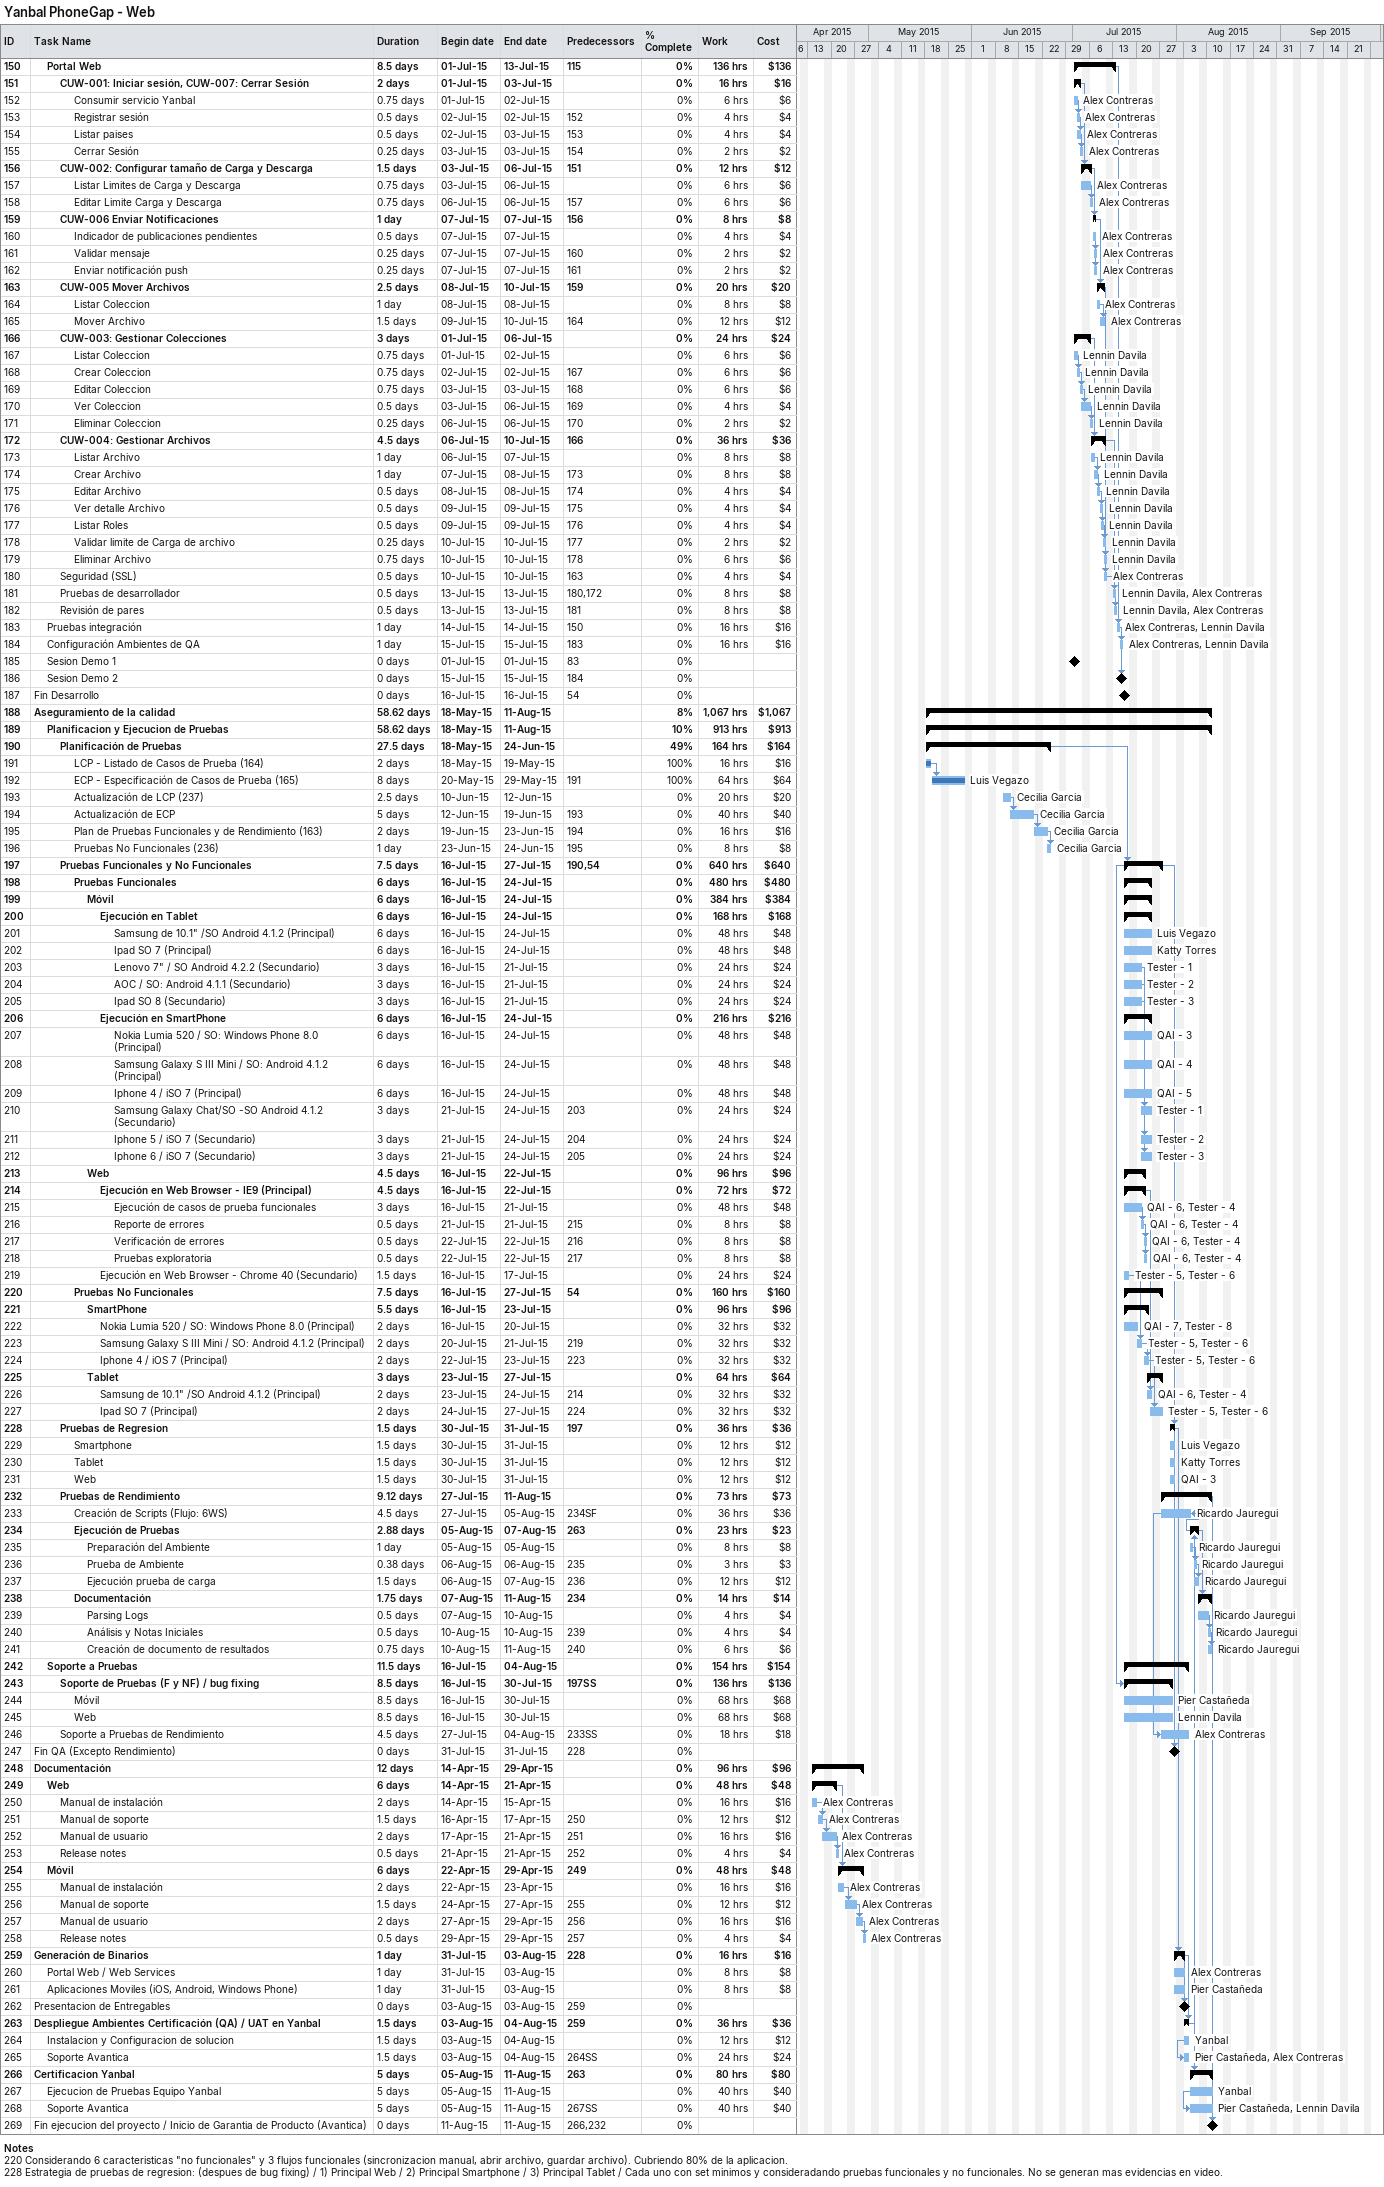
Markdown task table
Yanbal PhoneGap - Web

| ID | Level | Task | Duration | Start | Finish | Predecessors | Resources | % complete | Work (h) | Cost ($) |
|---|---|---|---|---|---|---|---|---|---|---|
| 150 | 2 | **Portal Web** | 8.5d | 2015-07-01 | 2015-07-13 | 115 |  | 0 | 136 | 136 |
| 151 | 3 | **CUW-001: Iniciar sesión, CUW-007: Cerrar Sesión** | 2d | 2015-07-01 | 2015-07-03 |  |  | 0 | 16 | 16 |
| 152 | 4 | Consumir servicio Yanbal | 0.75d | 2015-07-01 | 2015-07-02 |  | Alex Contreras | 0 | 6 | 6 |
| 153 | 4 | Registrar sesión | 0.5d | 2015-07-02 | 2015-07-02 | 152 | Alex Contreras | 0 | 4 | 4 |
| 154 | 4 | Listar paises | 0.5d | 2015-07-02 | 2015-07-03 | 153 | Alex Contreras | 0 | 4 | 4 |
| 155 | 4 | Cerrar Sesión | 0.25d | 2015-07-03 | 2015-07-03 | 154 | Alex Contreras | 0 | 2 | 2 |
| 156 | 3 | **CUW-002: Configurar tamaño de Carga y Descarga** | 1.5d | 2015-07-03 | 2015-07-06 | 151 |  | 0 | 12 | 12 |
| 157 | 4 | Listar Limites de Carga y Descarga | 0.75d | 2015-07-03 | 2015-07-06 |  | Alex Contreras | 0 | 6 | 6 |
| 158 | 4 | Editar Limite Carga y Descarga | 0.75d | 2015-07-06 | 2015-07-06 | 157 | Alex Contreras | 0 | 6 | 6 |
| 159 | 3 | **CUW-006 Enviar Notificaciones** | 1d | 2015-07-07 | 2015-07-07 | 156 |  | 0 | 8 | 8 |
| 160 | 4 | Indicador de publicaciones pendientes | 0.5d | 2015-07-07 | 2015-07-07 |  | Alex Contreras | 0 | 4 | 4 |
| 161 | 4 | Validar mensaje | 0.25d | 2015-07-07 | 2015-07-07 | 160 | Alex Contreras | 0 | 2 | 2 |
| 162 | 4 | Enviar notificación push | 0.25d | 2015-07-07 | 2015-07-07 | 161 | Alex Contreras | 0 | 2 | 2 |
| 163 | 3 | **CUW-005 Mover Archivos** | 2.5d | 2015-07-08 | 2015-07-10 | 159 |  | 0 | 20 | 20 |
| 164 | 4 | Listar Coleccion | 1d | 2015-07-08 | 2015-07-08 |  | Alex Contreras | 0 | 8 | 8 |
| 165 | 4 | Mover Archivo | 1.5d | 2015-07-09 | 2015-07-10 | 164 | Alex Contreras | 0 | 12 | 12 |
| 166 | 3 | **CUW-003: Gestionar Colecciones** | 3d | 2015-07-01 | 2015-07-06 |  |  | 0 | 24 | 24 |
| 167 | 4 | Listar Coleccion | 0.75d | 2015-07-01 | 2015-07-02 |  | Lennin Davila | 0 | 6 | 6 |
| 168 | 4 | Crear Coleccion | 0.75d | 2015-07-02 | 2015-07-02 | 167 | Lennin Davila | 0 | 6 | 6 |
| 169 | 4 | Editar Coleccion | 0.75d | 2015-07-03 | 2015-07-03 | 168 | Lennin Davila | 0 | 6 | 6 |
| 170 | 4 | Ver Coleccion | 0.5d | 2015-07-03 | 2015-07-06 | 169 | Lennin Davila | 0 | 4 | 4 |
| 171 | 4 | Eliminar Coleccion | 0.25d | 2015-07-06 | 2015-07-06 | 170 | Lennin Davila | 0 | 2 | 2 |
| 172 | 3 | **CUW-004: Gestionar Archivos** | 4.5d | 2015-07-06 | 2015-07-10 | 166 |  | 0 | 36 | 36 |
| 173 | 4 | Listar Archivo | 1d | 2015-07-06 | 2015-07-07 |  | Lennin Davila | 0 | 8 | 8 |
| 174 | 4 | Crear Archivo | 1d | 2015-07-07 | 2015-07-08 | 173 | Lennin Davila | 0 | 8 | 8 |
| 175 | 4 | Editar Archivo | 0.5d | 2015-07-08 | 2015-07-08 | 174 | Lennin Davila | 0 | 4 | 4 |
| 176 | 4 | Ver detalle Archivo | 0.5d | 2015-07-09 | 2015-07-09 | 175 | Lennin Davila | 0 | 4 | 4 |
| 177 | 4 | Listar Roles | 0.5d | 2015-07-09 | 2015-07-09 | 176 | Lennin Davila | 0 | 4 | 4 |
| 178 | 4 | Validar limite de Carga de archivo | 0.25d | 2015-07-10 | 2015-07-10 | 177 | Lennin Davila | 0 | 2 | 2 |
| 179 | 4 | Eliminar Archivo | 0.75d | 2015-07-10 | 2015-07-10 | 178 | Lennin Davila | 0 | 6 | 6 |
| 180 | 3 | Seguridad (SSL) | 0.5d | 2015-07-10 | 2015-07-10 | 163 | Alex Contreras | 0 | 4 | 4 |
| 181 | 3 | Pruebas de desarrollador | 0.5d | 2015-07-13 | 2015-07-13 | 180, 172 | Lennin Davila, Alex Contreras | 0 | 8 | 8 |
| 182 | 3 | Revisión de pares | 0.5d | 2015-07-13 | 2015-07-13 | 181 | Lennin Davila, Alex Contreras | 0 | 8 | 8 |
| 183 | 2 | Pruebas integración | 1d | 2015-07-14 | 2015-07-14 | 150 | Alex Contreras, Lennin Davila | 0 | 16 | 16 |
| 184 | 2 | Configuración Ambientes de QA | 1d | 2015-07-15 | 2015-07-15 | 183 | Alex Contreras, Lennin Davila | 0 | 16 | 16 |
| 185 | 2 | Sesion Demo 1 | 0d | 2015-07-01 | 2015-07-01 | 83 |  | 0 |  |  |
| 186 | 2 | Sesion Demo 2 | 0d | 2015-07-15 | 2015-07-15 | 184 |  | 0 |  |  |
| 187 | 1 | Fin Desarrollo | 0d | 2015-07-16 | 2015-07-16 | 54 |  | 0 |  |  |
| 188 | 1 | **Aseguramiento de la calidad** | 58.62d | 2015-05-18 | 2015-08-11 |  |  | 8 | 1067 | 1067 |
| 189 | 2 | **Planificacion y Ejecucion de Pruebas** | 58.62d | 2015-05-18 | 2015-08-11 |  |  | 10 | 913 | 913 |
| 190 | 3 | **Planificación de Pruebas** | 27.5d | 2015-05-18 | 2015-06-24 |  |  | 49 | 164 | 164 |
| 191 | 4 | LCP - Listado de Casos de Prueba (164) | 2d | 2015-05-18 | 2015-05-19 |  |  | 100 | 16 | 16 |
| 192 | 4 | ECP - Especificación de Casos de Prueba (165) | 8d | 2015-05-20 | 2015-05-29 | 191 | Luis Vegazo | 100 | 64 | 64 |
| 193 | 4 | Actualización de LCP (237) | 2.5d | 2015-06-10 | 2015-06-12 |  | Cecilia Garcia | 0 | 20 | 20 |
| 194 | 4 | Actualización de ECP | 5d | 2015-06-12 | 2015-06-19 | 193 | Cecilia Garcia | 0 | 40 | 40 |
| 195 | 4 | Plan de Pruebas Funcionales y de Rendimiento (163) | 2d | 2015-06-19 | 2015-06-23 | 194 | Cecilia Garcia | 0 | 16 | 16 |
| 196 | 4 | Pruebas No Funcionales (236) | 1d | 2015-06-23 | 2015-06-24 | 195 | Cecilia Garcia | 0 | 8 | 8 |
| 197 | 3 | **Pruebas Funcionales y No Funcionales** | 7.5d | 2015-07-16 | 2015-07-27 | 190, 54 |  | 0 | 640 | 640 |
| 198 | 4 | **Pruebas Funcionales** | 6d | 2015-07-16 | 2015-07-24 |  |  | 0 | 480 | 480 |
| 199 | 5 | **Móvil** | 6d | 2015-07-16 | 2015-07-24 |  |  | 0 | 384 | 384 |
| 200 | 6 | **Ejecución en Tablet** | 6d | 2015-07-16 | 2015-07-24 |  |  | 0 | 168 | 168 |
| 201 | 7 | Samsung de 10.1" /SO Android 4.1.2 (Principal) | 6d | 2015-07-16 | 2015-07-24 |  | Luis Vegazo | 0 | 48 | 48 |
| 202 | 7 | Ipad SO 7 (Principal) | 6d | 2015-07-16 | 2015-07-24 |  | Katty Torres | 0 | 48 | 48 |
| 203 | 7 | Lenovo 7" / SO Android 4.2.2 (Secundario) | 3d | 2015-07-16 | 2015-07-21 |  | Tester - 1 | 0 | 24 | 24 |
| 204 | 7 | AOC / SO: Android 4.1.1 (Secundario) | 3d | 2015-07-16 | 2015-07-21 |  | Tester - 2 | 0 | 24 | 24 |
| 205 | 7 | Ipad SO 8 (Secundario) | 3d | 2015-07-16 | 2015-07-21 |  | Tester - 3 | 0 | 24 | 24 |
| 206 | 6 | **Ejecución en SmartPhone** | 6d | 2015-07-16 | 2015-07-24 |  |  | 0 | 216 | 216 |
| 207 | 7 | Nokia Lumia 520 / SO: Windows Phone 8.0 (Principal) | 6d | 2015-07-16 | 2015-07-24 |  | QAI - 3 | 0 | 48 | 48 |
| 208 | 7 | Samsung Galaxy S III Mini / SO: Android 4.1.2 (Principal) | 6d | 2015-07-16 | 2015-07-24 |  | QAI - 4 | 0 | 48 | 48 |
| 209 | 7 | Iphone 4 / iSO 7 (Principal) | 6d | 2015-07-16 | 2015-07-24 |  | QAI - 5 | 0 | 48 | 48 |
| 210 | 7 | Samsung Galaxy Chat/SO -SO Android 4.1.2 (Secundario) | 3d | 2015-07-21 | 2015-07-24 | 203 | Tester - 1 | 0 | 24 | 24 |
| 211 | 7 | Iphone 5 / iSO 7 (Secundario) | 3d | 2015-07-21 | 2015-07-24 | 204 | Tester - 2 | 0 | 24 | 24 |
| 212 | 7 | Iphone 6 / iSO 7 (Secundario) | 3d | 2015-07-21 | 2015-07-24 | 205 | Tester - 3 | 0 | 24 | 24 |
| 213 | 5 | **Web** | 4.5d | 2015-07-16 | 2015-07-22 |  |  | 0 | 96 | 96 |
| 214 | 6 | **Ejecución en Web Browser - IE9 (Principal)** | 4.5d | 2015-07-16 | 2015-07-22 |  |  | 0 | 72 | 72 |
| 215 | 7 | Ejecución de casos de prueba funcionales | 3d | 2015-07-16 | 2015-07-21 |  | QAI - 6, Tester - 4 | 0 | 48 | 48 |
| 216 | 7 | Reporte de errores | 0.5d | 2015-07-21 | 2015-07-21 | 215 | QAI - 6, Tester - 4 | 0 | 8 | 8 |
| 217 | 7 | Verificación de errores | 0.5d | 2015-07-22 | 2015-07-22 | 216 | QAI - 6, Tester - 4 | 0 | 8 | 8 |
| 218 | 7 | Pruebas exploratoria | 0.5d | 2015-07-22 | 2015-07-22 | 217 | QAI - 6, Tester - 4 | 0 | 8 | 8 |
| 219 | 6 | Ejecución en Web Browser - Chrome 40 (Secundario) | 1.5d | 2015-07-16 | 2015-07-17 |  | Tester - 5, Tester - 6 | 0 | 24 | 24 |
| 220 | 4 | **Pruebas No Funcionales** | 7.5d | 2015-07-16 | 2015-07-27 | 54 |  | 0 | 160 | 160 |
| 221 | 5 | **SmartPhone** | 5.5d | 2015-07-16 | 2015-07-23 |  |  | 0 | 96 | 96 |
| 222 | 6 | Nokia Lumia 520 / SO: Windows Phone 8.0 (Principal) | 2d | 2015-07-16 | 2015-07-20 |  | QAI - 7, Tester - 8 | 0 | 32 | 32 |
| 223 | 6 | Samsung Galaxy S III Mini / SO: Android 4.1.2 (Principal) | 2d | 2015-07-20 | 2015-07-21 | 219 | Tester - 5, Tester - 6 | 0 | 32 | 32 |
| 224 | 6 | Iphone 4 / iOS 7 (Principal) | 2d | 2015-07-22 | 2015-07-23 | 223 | Tester - 5, Tester - 6 | 0 | 32 | 32 |
| 225 | 5 | **Tablet** | 3d | 2015-07-23 | 2015-07-27 |  |  | 0 | 64 | 64 |
| 226 | 6 | Samsung de 10.1" /SO Android 4.1.2 (Principal) | 2d | 2015-07-23 | 2015-07-24 | 214 | QAI - 6, Tester - 4 | 0 | 32 | 32 |
| 227 | 6 | Ipad SO 7 (Principal) | 2d | 2015-07-24 | 2015-07-27 | 224 | Tester - 5, Tester - 6 | 0 | 32 | 32 |
| 228 | 3 | **Pruebas de Regresion** | 1.5d | 2015-07-30 | 2015-07-31 | 197 |  | 0 | 36 | 36 |
| 229 | 4 | Smartphone | 1.5d | 2015-07-30 | 2015-07-31 |  | Luis Vegazo | 0 | 12 | 12 |
| 230 | 4 | Tablet | 1.5d | 2015-07-30 | 2015-07-31 |  | Katty Torres | 0 | 12 | 12 |
| 231 | 4 | Web | 1.5d | 2015-07-30 | 2015-07-31 |  | QAI - 3 | 0 | 12 | 12 |
| 232 | 3 | **Pruebas de Rendimiento** | 9.12d | 2015-07-27 | 2015-08-11 |  |  | 0 | 73 | 73 |
| 233 | 4 | Creación de Scripts (Flujo: 6WS) | 4.5d | 2015-07-27 | 2015-08-05 | 234SF | Ricardo Jauregui | 0 | 36 | 36 |
| 234 | 4 | **Ejecución de Pruebas** | 2.88d | 2015-08-05 | 2015-08-07 | 263 |  | 0 | 23 | 23 |
| 235 | 5 | Preparación del Ambiente | 1d | 2015-08-05 | 2015-08-05 |  | Ricardo Jauregui | 0 | 8 | 8 |
| 236 | 5 | Prueba de Ambiente | 0.38d | 2015-08-06 | 2015-08-06 | 235 | Ricardo Jauregui | 0 | 3 | 3 |
| 237 | 5 | Ejecución prueba de carga | 1.5d | 2015-08-06 | 2015-08-07 | 236 | Ricardo Jauregui | 0 | 12 | 12 |
| 238 | 4 | **Documentación** | 1.75d | 2015-08-07 | 2015-08-11 | 234 |  | 0 | 14 | 14 |
| 239 | 5 | Parsing Logs | 0.5d | 2015-08-07 | 2015-08-10 |  | Ricardo Jauregui | 0 | 4 | 4 |
| 240 | 5 | Análisis y Notas Iniciales | 0.5d | 2015-08-10 | 2015-08-10 | 239 | Ricardo Jauregui | 0 | 4 | 4 |
| 241 | 5 | Creación de documento de resultados | 0.75d | 2015-08-10 | 2015-08-11 | 240 | Ricardo Jauregui | 0 | 6 | 6 |
| 242 | 2 | **Soporte a Pruebas** | 11.5d | 2015-07-16 | 2015-08-04 |  |  | 0 | 154 | 154 |
| 243 | 3 | **Soporte de Pruebas (F y NF) / bug fixing** | 8.5d | 2015-07-16 | 2015-07-30 | 197SS |  | 0 | 136 | 136 |
| 244 | 4 | Móvil | 8.5d | 2015-07-16 | 2015-07-30 |  | Pier Castañeda | 0 | 68 | 68 |
| 245 | 4 | Web | 8.5d | 2015-07-16 | 2015-07-30 |  | Lennin Davila | 0 | 68 | 68 |
| 246 | 3 | Soporte a Pruebas de Rendimiento | 4.5d | 2015-07-27 | 2015-08-04 | 233SS | Alex Contreras | 0 | 18 | 18 |
| 247 | 1 | Fin QA (Excepto Rendimiento) | 0d | 2015-07-31 | 2015-07-31 | 228 |  | 0 |  |  |
| 248 | 1 | **Documentación** | 12d | 2015-04-14 | 2015-04-29 |  |  | 0 | 96 | 96 |
| 249 | 2 | **Web** | 6d | 2015-04-14 | 2015-04-21 |  |  | 0 | 48 | 48 |
| 250 | 3 | Manual de instalación | 2d | 2015-04-14 | 2015-04-15 |  | Alex Contreras | 0 | 16 | 16 |
| 251 | 3 | Manual de soporte | 1.5d | 2015-04-16 | 2015-04-17 | 250 | Alex Contreras | 0 | 12 | 12 |
| 252 | 3 | Manual de usuario | 2d | 2015-04-17 | 2015-04-21 | 251 | Alex Contreras | 0 | 16 | 16 |
| 253 | 3 | Release notes | 0.5d | 2015-04-21 | 2015-04-21 | 252 | Alex Contreras | 0 | 4 | 4 |
| 254 | 2 | **Móvil** | 6d | 2015-04-22 | 2015-04-29 | 249 |  | 0 | 48 | 48 |
| 255 | 3 | Manual de instalación | 2d | 2015-04-22 | 2015-04-23 |  | Alex Contreras | 0 | 16 | 16 |
| 256 | 3 | Manual de soporte | 1.5d | 2015-04-24 | 2015-04-27 | 255 | Alex Contreras | 0 | 12 | 12 |
| 257 | 3 | Manual de usuario | 2d | 2015-04-27 | 2015-04-29 | 256 | Alex Contreras | 0 | 16 | 16 |
| 258 | 3 | Release notes | 0.5d | 2015-04-29 | 2015-04-29 | 257 | Alex Contreras | 0 | 4 | 4 |
| 259 | 1 | **Generación de Binarios** | 1d | 2015-07-31 | 2015-08-03 | 228 |  | 0 | 16 | 16 |
| 260 | 2 | Portal Web / Web Services | 1d | 2015-07-31 | 2015-08-03 |  | Alex Contreras | 0 | 8 | 8 |
| 261 | 2 | Aplicaciones Moviles (iOS, Android, Windows Phone) | 1d | 2015-07-31 | 2015-08-03 |  | Pier Castañeda | 0 | 8 | 8 |
| 262 | 1 | Presentacion de Entregables | 0d | 2015-08-03 | 2015-08-03 | 259 |  | 0 |  |  |
| 263 | 1 | **Despliegue Ambientes Certificación (QA) / UAT en Yanbal** | 1.5d | 2015-08-03 | 2015-08-04 | 259 |  | 0 | 36 | 36 |
| 264 | 2 | Instalacion y Configuracion de solucion | 1.5d | 2015-08-03 | 2015-08-04 |  | Yanbal | 0 | 12 | 12 |
| 265 | 2 | Soporte Avantica | 1.5d | 2015-08-03 | 2015-08-04 | 264SS | Pier Castañeda, Alex Contreras | 0 | 24 | 24 |
| 266 | 1 | **Certificacion Yanbal** | 5d | 2015-08-05 | 2015-08-11 | 263 |  | 0 | 80 | 80 |
| 267 | 2 | Ejecucion de Pruebas Equipo Yanbal | 5d | 2015-08-05 | 2015-08-11 |  | Yanbal | 0 | 40 | 40 |
| 268 | 2 | Soporte Avantica | 5d | 2015-08-05 | 2015-08-11 | 267SS | Pier Castañeda, Lennin Davila | 0 | 40 | 40 |
| 269 | 1 | Fin ejecucion del proyecto / Inicio de Garantia de Producto (Avantica) | 0d | 2015-08-11 | 2015-08-11 | 266, 232 |  | 0 |  |  |

Notes
- 220: Considerando 6 caracteristicas "no funcionales" y 3 flujos funcionales (sincronizacion manual, abrir archivo, guardar archivo). Cubriendo 80% de la aplicacion.
- 228: Estrategia de pruebas de regresion: (despues de bug fixing) / 1) Principal Web / 2) Principal Smartphone / 3) Principal Tablet / Cada uno con set minimos y consideradando pruebas funcionales y no funcionales. No se generan mas evidencias en video.
